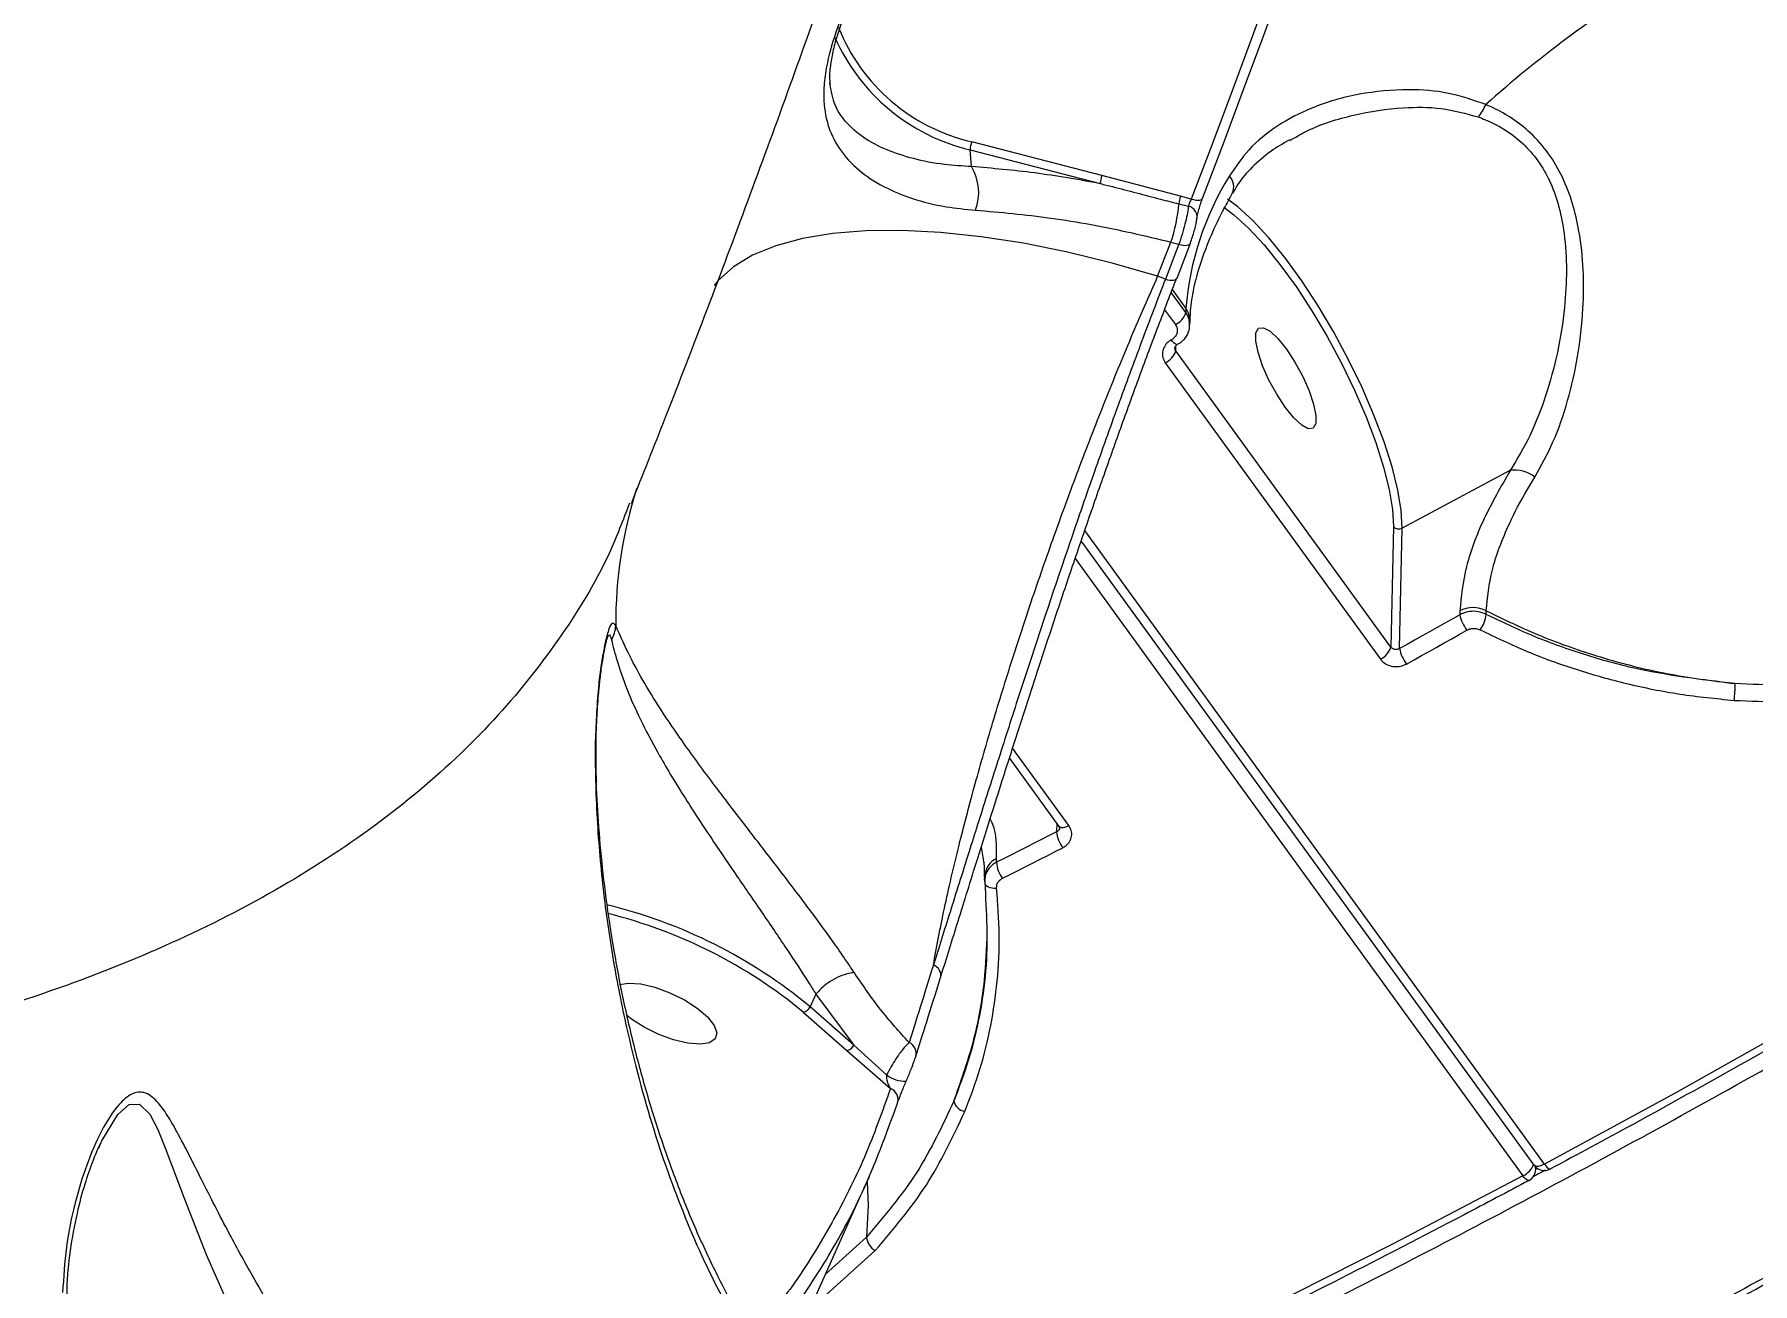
# Model space of a CAD drawing. Header units: millimetres. Extents: x -6028 to 5958, y -6064 to 4137.
# Drawn here: x 1724.9 to 1860.7, y -1116.4 to -1017.7 of the extents above; entities that cross this region are included whole.
import ezdxf

# ---------------------------------------------------------------- set-up
doc = ezdxf.new("R2010")
doc.units = ezdxf.units.MM
for name, color, linetype in [('DIKOM_ОБЪЕКТ', 7, 'Continuous'), ('DIKOM_РАЗМЕР_ЗОНА', 7, 'Continuous'), ('DIKOM_РАЗМЕР_ОБЪЕКТА', 7, 'Continuous')]:
    doc.layers.add(name, color=color, linetype=linetype)
doc.styles.add('style1', font='arial.ttf', dxfattribs={"width": 0.8})
doc.dimstyles.new('1-50', dxfattribs={"dimtxt": 300, "dimasz": 200, "dimexe": 100, "dimexo": 0, "dimgap": 100, "dimtad": 1, "dimtxsty": 'style1', "dimcen": 200, "dimclrd": 7, "dimclre": 7, "dimclrt": 7, "dimadec": 1, "dimazin": 2, "dimtfac": 1, "dimtmove": 0, "dimatfit": 2, "dimfxl": 0, "dimlwd": 25, "dimlwe": 18, "dimarcsym": 0})

# ---------------------------------------------------------------- blocks, each defined once
blk = doc.blocks.new('*D9')
at = {"layer": 'Defpoints', "color": 0, "transparency": 16777216}
for p in [(-6027.56, 1459.58), (4556.58, 1382.7), (4556.58, -5964.37)]:
    blk.add_point(p, dxfattribs=at)
at = {"layer": 'DIKOM_РАЗМЕР_ЗОНА', "color": 7, "lineweight": 18, "transparency": 16777216}
for p, q in [((-6027.56, 1459.58), (-6027.56, -6064.37)), ((4556.58, 1382.7), (4556.58, -6064.37))]:
    blk.add_line(p, q, dxfattribs=at)
at = {"layer": 'DIKOM_РАЗМЕР_ЗОНА', "color": 7, "lineweight": 25, "transparency": 16777216}
blk.add_line((-5827.56, -5964.37), (4356.58, -5964.37), dxfattribs=at)
at = {"layer": 'DIKOM_РАЗМЕР_ЗОНА', "color": 7, "transparency": 16777216}
for points in [[(-5827.56, -5931.03), (-5827.56, -5997.7), (-6027.56, -5964.37)], [(4356.58, -5931.03), (4356.58, -5997.7), (4556.58, -5964.37)]]:
    blk.add_solid(points, dxfattribs=at)
at = {"layer": 'DIKOM_РАЗМЕР_ЗОНА', "color": 7, "transparency": 16777216, "insert": (157.08, -5711.2), "char_height": 300, "attachment_point": 5, "style": 'style1'}
blk.add_mtext('10600', dxfattribs=at)
blk = doc.blocks.new('*D10')
at = {"layer": 'Defpoints', "color": 0, "transparency": 16777216}
for p in [(1555.59, 4137.49), (5858.35, 4137.49), (1555.59, -4898.38)]:
    blk.add_point(p, dxfattribs=at)
at = {"layer": 'DIKOM_РАЗМЕР_ЗОНА', "color": 7, "lineweight": 18, "transparency": 16777216}
for p, q in [((1555.59, 4137.49), (5958.35, 4137.49)), ((1555.59, -4898.38), (5958.35, -4898.38))]:
    blk.add_line(p, q, dxfattribs=at)
at = {"layer": 'DIKOM_РАЗМЕР_ЗОНА', "color": 7, "lineweight": 25, "transparency": 16777216}
blk.add_line((5858.35, -4698.38), (5858.35, 3937.49), dxfattribs=at)
at = {"layer": 'DIKOM_РАЗМЕР_ЗОНА', "color": 7, "transparency": 16777216}
for points in [[(5825.01, 3937.49), (5891.68, 3937.49), (5858.35, 4137.49)], [(5825.01, -4698.38), (5891.68, -4698.38), (5858.35, -4898.38)]]:
    blk.add_solid(points, dxfattribs=at)
at = {"layer": 'DIKOM_РАЗМЕР_ЗОНА', "color": 7, "transparency": 16777216, "insert": (5605.17, 52.12), "char_height": 300, "attachment_point": 5, "rotation": 90, "style": 'style1'}
blk.add_mtext('9050', dxfattribs=at)
blk = doc.blocks.new('*D11')
at = {"layer": 'Defpoints', "color": 0, "transparency": 16777216}
for p in [(259.43, 2965.58), (1920.55, -3002.33), (4022.59, -3002.33)]:
    blk.add_point(p, dxfattribs=at)
at = {"layer": 'DIKOM_РАЗМЕР_ОБЪЕКТА', "color": 7, "lineweight": 18, "transparency": 16777216}
for p, q in [((259.43, 2965.58), (4122.59, 2965.58)), ((1920.55, -3002.33), (4122.59, -3002.33))]:
    blk.add_line(p, q, dxfattribs=at)
at = {"layer": 'DIKOM_РАЗМЕР_ОБЪЕКТА', "color": 7, "lineweight": 25, "transparency": 16777216}
blk.add_line((4022.59, 2765.58), (4022.59, -2802.33), dxfattribs=at)
at = {"layer": 'DIKOM_РАЗМЕР_ОБЪЕКТА', "color": 7, "transparency": 16777216}
for points in [[(3989.25, 2765.58), (4055.92, 2765.58), (4022.59, 2965.58)], [(3989.25, -2802.33), (4055.92, -2802.33), (4022.59, -3002.33)]]:
    blk.add_solid(points, dxfattribs=at)
at = {"layer": 'DIKOM_РАЗМЕР_ОБЪЕКТА', "color": 7, "transparency": 16777216, "insert": (3769.41, -24.42), "char_height": 300, "attachment_point": 5, "rotation": 90, "style": 'style1'}
blk.add_mtext('6000', dxfattribs=at)
blk = doc.blocks.new('*D12')
at = {"layer": 'Defpoints', "color": 0, "transparency": 16777216}
for p in [(3056.58, 1987.9), (-4027.97, 676.5), (3056.58, -3714.77)]:
    blk.add_point(p, dxfattribs=at)
at = {"layer": 'DIKOM_РАЗМЕР_ОБЪЕКТА', "color": 7, "lineweight": 18, "transparency": 16777216}
for p, q in [((3056.58, 1987.9), (3056.58, -3814.77)), ((-4027.97, 676.5), (-4027.97, -3814.77))]:
    blk.add_line(p, q, dxfattribs=at)
at = {"layer": 'DIKOM_РАЗМЕР_ОБЪЕКТА', "color": 7, "lineweight": 25, "transparency": 16777216}
blk.add_line((-3827.97, -3714.77), (2856.58, -3714.77), dxfattribs=at)
at = {"layer": 'DIKOM_РАЗМЕР_ОБЪЕКТА', "color": 7, "transparency": 16777216}
for points in [[(-3827.97, -3681.44), (-3827.97, -3748.11), (-4027.97, -3714.77)], [(2856.58, -3681.44), (2856.58, -3748.11), (3056.58, -3714.77)]]:
    blk.add_solid(points, dxfattribs=at)
at = {"layer": 'DIKOM_РАЗМЕР_ОБЪЕКТА', "color": 7, "transparency": 16777216, "insert": (20, -3461.6), "char_height": 300, "attachment_point": 5, "style": 'style1'}
blk.add_mtext('7100', dxfattribs=at)

msp = doc.modelspace()

# ---------------------------------------------------------------- linework, layer by layer
at = {"layer": 'DIKOM_ОБЪЕКТ', "color": 7, "linetype": 'Continuous', "lineweight": 15}
for p, q in [((1798.944, -1028.15), (1798.838, -1026.83)), ((1798.838, -1026.83), (1809.129, -1029.489)), ((1809.256, -1028.842), (1798.965, -1026.184)), ((1824.109, -1026.075), (1824.279, -1025.982)), ((1815.474, -1030.489), (1809.256, -1028.842)), ((1816.326, -1030.709), (1815.474, -1030.489)), ((1815.346, -1031.094), (1816.091, -1031.286)), ((1814.708, -1034.12), (1815.341, -1034.283)), ((1816.24, -1034.224), (1815.174, -1036.98)), ((1816.24, -1034.224), (1816.25, -1034.17)), ((1814.275, -1037.037), (1813.666, -1036.813)), ((1815.891, -1039.69), (1814.735, -1038.097)), ((1814.822, -1037.871), (1815.898, -1039.354)), ((1814.214, -1039.457), (1815.067, -1040.633)), ((1815.898, -1039.354), (1815.891, -1039.69)), ((1816.203, -1040.301), (1816.196, -1040.641)), ((1815.1, -1042.7), (1815.108, -1042.304)), ((1832.098, -1066.129), (1815.1, -1042.7)), ((1814.271, -1043.645), (1831.27, -1067.074)), ((1841.546, -1052.153), (1832.988, -1056.726)), ((1832.298, -1056.586), (1832.098, -1066.129)), ((1832.788, -1066.241), (1832.988, -1056.726)), ((1843.438, -1107.086), (1807.623, -1057.723)), ((1844.239, -1107.007), (1807.898, -1056.918)), ((1807.144, -1059.128), (1842.54, -1107.914)), ((1837.553, -1063.267), (1837.546, -1063.571)), ((1839.64, -1063.542), (1839.646, -1063.262)), ((1806.643, -1080.233), (1802.202, -1074.111)), ((1805.874, -1080.296), (1801.952, -1074.891)), ((1805.693, -1080.047), (1805.679, -1080.726)), ((1799.721, -1081.934), (1799.915, -1083.205)), ((1800.926, -1083.139), (1800.933, -1082.834)), ((1799.99, -1084.539), (1799.995, -1084.257)), ((1800.014, -1084.541), (1799.998, -1084.725)), ((1800.023, -1084.756), (1800.002, -1084.564)), ((1786.644, -1093.57), (1786.192, -1094.553)), ((1789.641, -1097.592), (1786.192, -1094.553)), ((1786.646, -1093.567), (1786.644, -1093.57)), ((1786.644, -1093.57), (1789.641, -1097.592)), ((1785.654, -1094.977), (1789.103, -1098.016)), ((1789.103, -1098.016), (1792.54, -1101.022)), ((1792.239, -1099.947), (1789.641, -1097.592)), ((1729.954, -1105.731), (1730.127, -1105.318)), ((1790.848, -1107.995), (1790.417, -1108.957)), ((1843.557, -1107.222), (1843.553, -1107.425)), ((1790.186, -1109.472), (1785.439, -1120.06)), ((1786.124, -1118.531), (1791.347, -1113.825)), ((1790.648, -1112.768), (1787.381, -1115.728))]:
    msp.add_line(p, q, dxfattribs=at)
at = {"layer": 'DIKOM_ОБЪЕКТ', "color": 7, "linetype": 'Continuous', "lineweight": 15, "flags": 128}
for points in [[(1828.757, -996.412), (1827.27, -1000.718), (1825.765, -1005.019), (1824.24, -1009.315), (1822.695, -1013.605), (1821.132, -1017.889), (1819.549, -1022.168), (1817.947, -1026.441), (1816.326, -1030.709)], [(1817.237, -1030.591), (1818.859, -1026.32), (1820.462, -1022.043), (1822.047, -1017.76), (1823.611, -1013.472), (1825.157, -1009.179), (1826.683, -1004.88), (1828.19, -1000.575), (1829.678, -996.266)], [(1975.581, -1021.773), (1965.889, -1029.142), (1956.098, -1036.397), (1946.216, -1043.532), (1936.251, -1050.541), (1926.211, -1057.418), (1916.105, -1064.157), (1905.942, -1070.752), (1895.73, -1077.198), (1885.478, -1083.49), (1875.194, -1089.621), (1864.887, -1095.588), (1854.566, -1101.385), (1844.239, -1107.007)], [(1816.326, -1030.709), (1816.506, -1030.756), (1816.677, -1030.786), (1816.835, -1030.797), (1816.972, -1030.79), (1817.085, -1030.765), (1817.168, -1030.722), (1817.22, -1030.663), (1817.237, -1030.591)], [(1832.988, -1056.726), (1832.916, -1055.339), (1832.65, -1053.714), (1832.196, -1051.886), (1831.564, -1049.896), (1830.768, -1047.789), (1829.825, -1045.612), (1828.758, -1043.413), (1827.589, -1041.242), (1826.345, -1039.146), (1825.053, -1037.174), (1823.743, -1035.368), (1822.444, -1033.77), (1821.184, -1032.415), (1819.993, -1031.333), (1819.177, -1030.726)], [(1818.891, -1031.365), (1819.697, -1031.962), (1820.853, -1033.012), (1822.074, -1034.326), (1823.334, -1035.876), (1824.605, -1037.627), (1825.857, -1039.539), (1827.063, -1041.571), (1828.197, -1043.677), (1829.232, -1045.809), (1830.146, -1047.92), (1830.918, -1049.963), (1831.531, -1051.893), (1831.971, -1053.665), (1832.229, -1055.242), (1832.298, -1056.586)], [(1813.666, -1036.813), (1810.079, -1035.781), (1806.536, -1034.911), (1803.071, -1034.211), (1799.715, -1033.688), (1796.498, -1033.346), (1793.449, -1033.188), (1790.598, -1033.216), (1787.969, -1033.429), (1785.586, -1033.826), (1783.472, -1034.403), (1781.645, -1035.155), (1780.123, -1036.074), (1778.918, -1037.153), (1778.597, -1037.537)], [(1813.666, -1036.813), (1813.797, -1036.477), (1813.927, -1036.14), (1814.058, -1035.804), (1814.188, -1035.467), (1814.318, -1035.13), (1814.448, -1034.794), (1814.578, -1034.457), (1814.708, -1034.12)], [(1815.341, -1034.283), (1815.208, -1034.628), (1815.075, -1034.972), (1814.942, -1035.316), (1814.809, -1035.66), (1814.676, -1036.004), (1814.542, -1036.349), (1814.409, -1036.693), (1814.275, -1037.037)], [(1815.341, -1034.283), (1815.519, -1034.331), (1815.69, -1034.361), (1815.847, -1034.373), (1815.984, -1034.366), (1816.097, -1034.342), (1816.18, -1034.299), (1816.232, -1034.241), (1816.24, -1034.224)], [(1814.275, -1037.037), (1814.454, -1037.084), (1814.624, -1037.115), (1814.781, -1037.127), (1814.918, -1037.121), (1815.03, -1037.097), (1815.114, -1037.055), (1815.166, -1036.997), (1815.174, -1036.98)], [(1815.212, -1042.222), (1815.181, -1042.229), (1815.118, -1042.212), (1815.04, -1042.163), (1814.95, -1042.081), (1814.852, -1041.972), (1814.749, -1041.839)], [(1823.751, -1047.162), (1823.08, -1046.141), (1822.466, -1045.017), (1821.961, -1043.882), (1821.605, -1042.826), (1821.426, -1041.937), (1821.44, -1041.285), (1821.645, -1040.923), (1822.024, -1040.882), (1822.547, -1041.164), (1823.172, -1041.746), (1823.847, -1042.582), (1824.519, -1043.602), (1825.132, -1044.726), (1825.637, -1045.862), (1825.994, -1046.917), (1826.172, -1047.807), (1826.159, -1048.459), (1825.954, -1048.82), (1825.574, -1048.862), (1825.051, -1048.58), (1824.427, -1047.998), (1823.751, -1047.162)], [(1837.546, -1063.571), (1836.952, -1063.907), (1836.357, -1064.242), (1835.762, -1064.577), (1835.167, -1064.91), (1834.573, -1065.244), (1833.978, -1065.577), (1833.383, -1065.909), (1832.788, -1066.241)], [(1833.341, -1067.464), (1833.938, -1067.132), (1834.534, -1066.799), (1835.13, -1066.465), (1835.726, -1066.131), (1836.322, -1065.796), (1836.918, -1065.461), (1837.514, -1065.125), (1838.11, -1064.788)], [(1805.679, -1080.726), (1805.084, -1081.03), (1804.49, -1081.333), (1803.896, -1081.636), (1803.302, -1081.937), (1802.708, -1082.239), (1802.114, -1082.539), (1801.52, -1082.839), (1800.926, -1083.139)], [(1805.874, -1080.296), (1805.894, -1080.319), (1805.967, -1080.366), (1806.067, -1080.388), (1806.189, -1080.386), (1806.329, -1080.358), (1806.483, -1080.307), (1806.643, -1080.233)], [(1801.403, -1084.403), (1801.998, -1084.103), (1802.594, -1083.802), (1803.189, -1083.5), (1803.785, -1083.198), (1804.38, -1082.896), (1804.976, -1082.593), (1805.571, -1082.289), (1806.167, -1081.984)], [(1799.998, -1084.725), (1800.014, -1084.824), (1800.066, -1084.917), (1800.151, -1085), (1800.267, -1085.07), (1800.409, -1085.126), (1800.572, -1085.164), (1800.75, -1085.184), (1800.937, -1085.185)], [(1771.123, -1092.79), (1771.834, -1092.679), (1772.804, -1092.754), (1773.925, -1093.018), (1775.105, -1093.452), (1776.25, -1094.019), (1777.266, -1094.674), (1778.071, -1095.363), (1778.6, -1096.031), (1778.811, -1096.623), (1778.685, -1097.092), (1778.234, -1097.4), (1777.493, -1097.521), (1776.524, -1097.447), (1775.403, -1097.182), (1774.223, -1096.748), (1773.078, -1096.181), (1772.062, -1095.527), (1771.673, -1095.221)], [(1730.127, -1105.318), (1730.201, -1105.142), (1731.477, -1103.066), (1732.369, -1102.29), (1733.171, -1102.245), (1733.995, -1103.05), (1734.629, -1104.253), (1735.219, -1105.701), (1736.704, -1109.676), (1738.452, -1114.136), (1740.087, -1117.836), (1741.962, -1121.674), (1743.318, -1124.246), (1744.733, -1126.81), (1746.132, -1129.269), (1747.47, -1131.621), (1747.47, -1131.621), (1747.47, -1131.621)], [(1844.239, -1107.007), (1844.073, -1107.085), (1843.915, -1107.142), (1843.769, -1107.173), (1843.642, -1107.179), (1843.538, -1107.158), (1843.461, -1107.112), (1843.438, -1107.086)], [(1844.239, -1107.007), (1844.343, -1107.14), (1844.443, -1107.248), (1844.535, -1107.328), (1844.617, -1107.375), (1844.684, -1107.39), (1844.72, -1107.38)], [(1842.54, -1107.914), (1832.218, -1113.326), (1821.908, -1118.553), (1811.621, -1123.591), (1801.364, -1128.435), (1791.146, -1133.081), (1780.976, -1137.526), (1776.057, -1139.611)], [(1843.023, -1108.286), (1842.988, -1108.296), (1842.92, -1108.282), (1842.838, -1108.235), (1842.745, -1108.155), (1842.644, -1108.047), (1842.54, -1107.914)], [(1843.553, -1107.425), (1843.539, -1107.266), (1843.518, -1107.182)], [(1790.701, -1108.434), (1790.787, -1110.233), (1790.648, -1112.768)]]:
    msp.add_lwpolyline(points, dxfattribs=at)
at = {"layer": 'DIKOM_ОБЪЕКТ', "color": 7, "linetype": 'Continuous', "lineweight": 15}
for centre, radius, start, end in [((1901.434, -1092.421), 92.782, 121.66966, 131.78598), ((1802.347, -1011.594), 14.977, 201.81144, 256.94723), ((1802.487, -1011.581), 15.679, 203.89069, 256.54475), ((1836.233, -1021.847), 3.651, 319.46317, 337.59641), ((1801.04, -1026.926), 2.204, 160.31271, 177.50175), ((1795.622, -1030.186), 3.896, 338.96253, 31.50469), ((1811.331, -1029.585), 2.204, 160.31485, 177.49961), ((1838.875, -1041.125), 23.045, 147.91929, 175.59295), ((1818.403, -1029.737), 1.273, 336.02105, 42.03251), ((1817.87, -1031.31), 2.533, 161.07442, 175.09578), ((1802.793, -1030.029), 12.598, 341.04953, 355.15087), ((1815.941, -1032.12), 0.847, 342.04311, 79.75973), ((1814.455, -1039.267), 1.496, 294.14024, 343.59153), ((1814.649, -1040.279), 1.554, 359.17628, 36.53328), ((1813.661, -1042.275), 1.5, 293.99269, 343.55307), ((1841.881, -1054.691), 2.56, 51.40998, 97.5311), ((1805.362, -1064.149), 34.533, 162.15493, 180.48502), ((1832.727, -1056.244), 0.549, 218.65704, 298.40931), ((1840.508, -1062.937), 3.029, 192.08138, 217.66466), ((1838.604, -1065.28), 2.272, 62.69647, 117.57802), ((1837.041, -1063.221), 2.619, 323.99234, 352.95968), ((1768.387, -1064.292), 2.448, 328.97344, 356.50377), ((1830.659, -1065.704), 1.5, 294.01347, 343.55415), ((1835.63, -1065.693), 2.894, 190.90634, 217.7291), ((1852.589, -1069.369), 6.721, 351.71165, 3.01106), ((1808.016, -1080.543), 2.344, 184.48244, 217.93768), ((1801.662, -1084.335), 1.669, 115.93039, 177.30915), ((1803.196, -1083.004), 2.274, 183.39316, 217.9466), ((1760.671, -1125.399), 40.035, 50.39608, 76.32956), ((1760.884, -1124.934), 38.871, 50.4151, 76.15053), ((1795.687, -1092.063), 0.833, 342.31843, 72.7061), ((1785.547, -1094.287), 0.698, 278.81248, 337.55938), ((1793.66, -1098.231), 0.921, 338.86355, 67.39554), ((1788.995, -1097.325), 0.699, 278.81993, 337.51352), ((1793.683, -1098.106), 2.34, 231.89207, 272.5314), ((1792.193, -1101.904), 0.948, 338.16377, 68.50508), ((1798.625, -1101.757), 1.1, 193.27035, 259.14992), ((1841.87, -1106.422), 1.635, 294.20301, 338.50033), ((1842.553, -1107.404), 1, 298.05412, 358.79908), ((1844.247, -1106.499), 1, 215.96254, 298.1805), ((1792.034, -1112.611), 1.395, 186.47322, 240.49677)]:
    msp.add_arc(centre, radius, start, end, dxfattribs=at)
for points, knots in [([(2200.983, -676.146), (2201.204, -677.035), (2201.848, -679.623), (2202.624, -684.084), (2203.328, -689.514), (2203.751, -695.106), (2203.908, -700.846), (2203.796, -706.732), (2203.416, -712.759), (2202.767, -718.921), (2201.849, -725.216), (2200.665, -731.636), (2199.214, -738.178), (2197.498, -744.837), (2195.518, -751.607), (2193.276, -758.483), (2190.774, -765.46), (2188.013, -772.532), (2184.997, -779.695), (2181.727, -786.943), (2178.205, -794.271), (2174.435, -801.672), (2170.419, -809.143), (2166.161, -816.676), (2161.663, -824.266), (2156.929, -831.909), (2151.964, -839.597), (2146.769, -847.326), (2141.35, -855.089), (2135.711, -862.881), (2129.855, -870.696), (2123.788, -878.528), (2117.513, -886.371), (2111.036, -894.22), (2104.361, -902.068), (2097.493, -909.91), (2090.438, -917.739), (2083.201, -925.55), (2075.787, -933.338), (2068.202, -941.096), (2060.452, -948.818), (2052.541, -956.499), (2044.478, -964.133), (2036.266, -971.713), (2027.914, -979.236), (2019.425, -986.694), (2010.809, -994.083), (2002.07, -1001.396), (1993.215, -1008.628), (1984.251, -1015.774), (1975.185, -1022.829), (1966.023, -1029.787), (1956.773, -1036.642), (1947.441, -1043.391), (1938.034, -1050.027), (1928.56, -1056.545), (1919.025, -1062.942), (1909.436, -1069.211), (1899.802, -1075.349), (1890.128, -1081.351), (1880.423, -1087.211), (1870.694, -1092.927), (1860.947, -1098.491), (1852.286, -1103.302), (1846.877, -1106.218), (1844.72, -1107.38)], [0, 0, 0, 0, 0.00839896, 0.02443514, 0.04048083, 0.05653584, 0.07259892, 0.08866931, 0.10474587, 0.12082763, 0.13691332, 0.15300217, 0.16909336, 0.18518614, 0.20127992, 0.2173743, 0.23346869, 0.2495628, 0.26565656, 0.28174987, 0.29784232, 0.31393406, 0.33002488, 0.34611489, 0.36220417, 0.37829258, 0.39438019, 0.4104669, 0.42655296, 0.44263826, 0.45872282, 0.47480685, 0.49089013, 0.50697294, 0.52305513, 0.53913687, 0.55521809, 0.57129891, 0.5873793, 0.6034594, 0.61953905, 0.63561844, 0.65169754, 0.66777642, 0.683855, 0.69993346, 0.71601166, 0.73208973, 0.74816768, 0.76424559, 0.78032331, 0.79640105, 0.81247873, 0.82855638, 0.84463398, 0.86071166, 0.87678937, 0.89286719, 0.90894505, 0.92502303, 0.94110115, 0.95717941, 0.97325793, 0.98933653, 1, 1, 1, 1]), ([(1774.639, -1142.005), (1778.016, -1140.618), (1787.919, -1136.551), (1804.571, -1128.975), (1824.481, -1119.374), (1844.45, -1109.039), (1864.431, -1098.022), (1884.393, -1086.343), (1904.275, -1074.048), (1923.984, -1061.192), (1943.427, -1047.836), (1962.542, -1034.018), (1981.29, -1019.75), (1999.646, -1005.066), (2017.558, -990.014), (2034.942, -974.667), (2051.718, -959.093), (2067.074, -944.075), (2081.096, -929.654), (2093.882, -915.865), (2106.119, -901.997), (2117.755, -888.113), (2128.686, -874.339), (2138.887, -860.708), (2147.417, -848.637), (2152.379, -841.123), (2154.401, -838.062)], [0, 0, 0, 0, 0.0234617, 0.0688049, 0.1140755, 0.159204, 0.2043325, 0.2496031, 0.2949463, 0.3402894, 0.38556, 0.4306885, 0.4758169, 0.5210875, 0.5664306, 0.6117737, 0.6570443, 0.7021727, 0.7409818, 0.7799972, 0.8190585, 0.8581197, 0.8971351, 0.9354075, 0.9736799, 1, 1, 1, 1]), ([(1712.111, -1192.011), (1715.663, -1191.302), (1724.371, -1189.564), (1738.781, -1185.941), (1755.228, -1181.231), (1772.239, -1175.693), (1789.755, -1169.343), (1807.733, -1162.174), (1825.752, -1154.354), (1843.748, -1145.928), (1861.659, -1136.952), (1879.797, -1127.269), (1898.108, -1116.883), (1916.53, -1105.812), (1934.641, -1094.308), (1952.386, -1082.426), (1969.719, -1070.22), (1986.937, -1057.484), (2003.974, -1044.237), (2020.763, -1030.515), (2035.872, -1017.533), (2049.364, -1005.405), (2061.369, -994.176), (2073.041, -982.803), (2084.337, -971.326), (2095.208, -959.797), (2105.651, -948.209), (2115.702, -936.566), (2122.013, -928.787), (2125.168, -924.898)], [0, 0, 0, 0, 0.0272514, 0.0667898, 0.1063585, 0.145897, 0.1865901, 0.2273169, 0.26801, 0.3074177, 0.3468555, 0.3862631, 0.4268206, 0.4674112, 0.5079685, 0.5472827, 0.586627, 0.6259411, 0.6664009, 0.7068937, 0.7473534, 0.7787567, 0.81016, 0.841814, 0.8734679, 0.9049743, 0.9364807, 0.9682404, 1, 1, 1, 1]), ([(1813.442, -928.407), (1812.059, -933.67), (1809.133, -944.799), (1804.291, -961.701), (1799, -979.132), (1793.397, -996.481), (1787.495, -1013.747), (1781.284, -1030.921), (1776.097, -1044.598), (1772.938, -1052.533), (1772.034, -1054.805)], [0, 0, 0, 0, 0.1228342, 0.2597133, 0.3966457, 0.5336364, 0.670685, 0.8077949, 0.9449675, 1, 1, 1, 1]), ([(1771.908, -1054.755), (1771.399, -1056.092), (1769.951, -1059.901), (1766.397, -1065.639), (1761.301, -1072.046), (1755.026, -1077.93), (1747.634, -1083.289), (1739.27, -1087.998), (1729.992, -1092.057), (1719.867, -1095.478), (1708.732, -1098.318), (1696.583, -1100.541), (1683.438, -1102.124), (1669.583, -1103.032), (1655.083, -1103.277), (1640.013, -1102.886), (1624.133, -1101.851), (1607.465, -1100.149), (1590.047, -1097.769), (1572.255, -1094.76), (1554.156, -1091.148), (1535.824, -1086.967), (1516.974, -1082.152), (1497.648, -1076.692), (1477.906, -1070.59), (1458.162, -1063.974), (1438.485, -1056.877), (1418.938, -1049.341), (1399.222, -1041.249), (1379.399, -1032.605), (1359.536, -1023.428), (1341.436, -1014.576), (1325.068, -1006.2), (1315.335, -1000.956), (1310.465, -998.331)], [0, 0, 0, 0, 0.0171321, 0.0487869, 0.0804173, 0.1129673, 0.145544, 0.1780938, 0.2097262, 0.2413829, 0.2730151, 0.3055656, 0.3381421, 0.3706925, 0.4023477, 0.4340274, 0.4656826, 0.4982549, 0.5308538, 0.5634262, 0.5951335, 0.6268652, 0.6585727, 0.6911969, 0.7238475, 0.7564717, 0.7882581, 0.8200691, 0.8518557, 0.8845592, 0.9172892, 0.9499927, 0.9749728, 1, 1, 1, 1]), ([(1804.551, -999.48), (1803.323, -1000.005), (1800.866, -1001.055), (1797.534, -1003.574), (1794.51, -1006.62), (1791.958, -1010.02), (1790.175, -1013.061), (1789.052, -1015.411), (1788.163, -1017.602), (1787.55, -1019.715), (1787.275, -1021.577), (1787.246, -1023.322), (1787.594, -1025.103), (1788.506, -1026.876), (1789.943, -1028.442), (1791.869, -1029.727), (1794.215, -1030.706), (1796.663, -1031.339), (1798.475, -1031.51), (1799.258, -1031.584)], [0, 0, 0, 0, 0.07591029, 0.15190712, 0.22863499, 0.30518863, 0.36886114, 0.40161928, 0.43433196, 0.49045739, 0.52823549, 0.56608535, 0.63087739, 0.69577264, 0.76452095, 0.8332302, 0.89368041, 0.9540636, 1, 1, 1, 1]), ([(1803.917, -1000.607), (1803.872, -1000.619), (1803.127, -1000.816), (1801.704, -1001.486), (1799.655, -1002.631), (1797.646, -1004.112), (1795.697, -1005.872), (1793.993, -1007.739), (1792.562, -1009.581), (1791.418, -1011.271), (1790.483, -1012.847), (1789.717, -1014.305), (1789.09, -1015.675), (1788.568, -1017.017), (1788.156, -1018.325), (1787.87, -1019.542), (1787.733, -1020.582), (1787.717, -1021.236), (1787.758, -1021.565), (1787.769, -1021.653)], [0, 0, 0, 0, 0.00521727, 0.08751521, 0.17262384, 0.26042529, 0.35045882, 0.44255724, 0.51366216, 0.57701705, 0.6348119, 0.68263722, 0.72803966, 0.77564616, 0.82525408, 0.87680157, 0.92929889, 0.98096134, 1, 1, 1, 1]), ([(1787.771, -1021.648), (1787.764, -1021.629), (1787.753, -1021.596), (1787.755, -1021.55), (1787.756, -1021.53)], [0, 0, 0, 0, 0.5555021, 1, 1, 1, 1]), ([(1798.944, -1028.15), (1798.222, -1028.104), (1796.555, -1027.999), (1794.294, -1027.545), (1792.132, -1026.828), (1790.326, -1025.865), (1788.988, -1024.681), (1788.084, -1023.35), (1787.875, -1022.212), (1787.771, -1021.648)], [0, 0, 0, 0, 0.1059599, 0.24491, 0.3875126, 0.546332, 0.7084044, 0.8553831, 1, 1, 1, 1]), ([(1839.608, -1023.239), (1838.634, -1022.9), (1836.651, -1022.21), (1833.217, -1021.981), (1829.521, -1022.319), (1826.017, -1023.336), (1823.09, -1024.857), (1820.852, -1026.642), (1819.824, -1028.176), (1819.349, -1028.885)], [0, 0, 0, 0, 0.1260954, 0.2567247, 0.4243368, 0.5968655, 0.7352999, 0.8775703, 1, 1, 1, 1]), ([(1824.279, -1025.982), (1824.675, -1025.755), (1826.148, -1024.909), (1829.125, -1023.991), (1832.72, -1023.438), (1836.105, -1023.423), (1838.041, -1023.955), (1839.008, -1024.22)], [0, 0, 0, 0, 0.0957146, 0.3562301, 0.6167238, 0.8087748, 1, 1, 1, 1]), ([(1843.478, -1052.69), (1843.979, -1051.794), (1844.995, -1049.975), (1846.116, -1046.718), (1846.929, -1043.156), (1847.328, -1039.661), (1847.358, -1036.31), (1847.073, -1033.516), (1846.503, -1031.045), (1845.718, -1028.966), (1844.602, -1027.056), (1842.838, -1025.057), (1841.051, -1023.876), (1839.802, -1023.324), (1839.608, -1023.239)], [0, 0, 0, 0, 0.1084787, 0.2202178, 0.3276457, 0.4383086, 0.5237987, 0.6115044, 0.6745127, 0.7390855, 0.8027714, 0.8688931, 0.9797295, 1, 1, 1, 1]), ([(1839.008, -1024.22), (1839.196, -1024.292), (1840.398, -1024.755), (1842.048, -1025.753), (1843.645, -1027.48), (1844.349, -1028.641), (1844.953, -1029.931), (1845.443, -1031.355), (1845.882, -1033.676), (1846.034, -1036.352), (1845.857, -1039.523), (1845.315, -1042.899), (1844.384, -1046.299), (1843.15, -1049.479), (1842.085, -1051.254), (1841.546, -1052.153)], [0, 0, 0, 0, 0.0200985, 0.1287233, 0.1852698, 0.2440056, 0.2548656, 0.3167933, 0.3805891, 0.4664204, 0.5546305, 0.6638238, 0.7761663, 0.8865575, 1, 1, 1, 1]), ([(1771.215, -1139.428), (1770.602, -1140.061), (1767.861, -1142.886), (1761.829, -1147.288), (1753.157, -1152.612), (1743.231, -1157.298), (1732.15, -1161.364), (1719.891, -1164.763), (1706.734, -1167.425), (1692.743, -1169.357), (1678.002, -1170.583), (1662.27, -1171.124), (1645.56, -1170.947), (1627.908, -1170.035), (1609.915, -1168.429), (1591.686, -1166.178), (1573.324, -1163.348), (1554.31, -1159.865), (1534.68, -1155.714), (1514.484, -1150.895), (1493.887, -1145.438), (1472.943, -1139.349), (1451.716, -1132.645), (1430.136, -1125.295), (1408.262, -1117.297), (1386.167, -1108.665), (1364.335, -1099.588), (1342.837, -1090.108), (1321.731, -1080.274), (1300.675, -1069.927), (1279.742, -1059.081), (1259.023, -1047.758), (1240.135, -1036.922), (1228.378, -1029.774), (1223.179, -1026.613)], [0, 0, 0, 0, 0.0092136, 0.0411393, 0.0730897, 0.1050152, 0.1378685, 0.1707481, 0.2036014, 0.2355271, 0.2674773, 0.2994032, 0.3322561, 0.3651361, 0.397989, 0.4287653, 0.4595636, 0.4903398, 0.5219437, 0.5535714, 0.5851754, 0.6171013, 0.6490514, 0.6809774, 0.7138307, 0.7467105, 0.7795635, 0.8114894, 0.8434398, 0.8753656, 0.9082188, 0.9410986, 0.9739518, 1, 1, 1, 1]), ([(1824.094, -1026.031), (1823.584, -1026.324), (1822.487, -1026.953), (1821.12, -1028.163), (1820.121, -1029.282), (1819.72, -1030.049), (1819.599, -1030.279)], [0, 0, 0, 0, 0.2677381, 0.5753705, 0.8725008, 1, 1, 1, 1]), ([(1809.129, -1029.489), (1807.391, -1029.181), (1803.884, -1028.56), (1800.6, -1028.287), (1798.944, -1028.15)], [0, 0, 0, 0, 0.4956411, 1, 1, 1, 1]), ([(1809.129, -1029.489), (1809.448, -1029.568), (1811.04, -1029.967), (1813.108, -1030.514), (1814.865, -1030.969), (1815.346, -1031.094)], [0, 0, 0, 0, 0.1536525, 0.7682876, 1, 1, 1, 1]), ([(1816.326, -1030.709), (1816.302, -1030.758), (1816.255, -1030.858), (1816.186, -1031.017), (1816.13, -1031.162), (1816.102, -1031.247), (1816.092, -1031.282), (1816.091, -1031.286)], [0, 0, 0, 0, 0.2403293, 0.4811199, 0.7223134, 0.9629537, 1, 1, 1, 1]), ([(1819.564, -1030.257), (1819.345, -1030.653), (1818.711, -1031.792), (1817.847, -1033.611), (1817.058, -1035.66), (1816.523, -1037.569), (1816.259, -1039.111), (1816.218, -1039.971), (1816.203, -1040.301)], [0, 0, 0, 0, 0.1034895, 0.2984716, 0.4927817, 0.6864367, 0.8798268, 1, 1, 1, 1]), ([(1816.746, -1032.381), (1816.748, -1032.366), (1816.76, -1032.257), (1816.808, -1031.994), (1816.921, -1031.543), (1817.069, -1031.049), (1817.181, -1030.743), (1817.237, -1030.591)], [0, 0, 0, 0, 0.0372834, 0.2782343, 0.5190507, 0.759554, 1, 1, 1, 1]), ([(1799.258, -1031.584), (1801.219, -1031.757), (1805.198, -1032.107), (1810.482, -1033.086), (1813.688, -1033.87), (1814.708, -1034.12)], [0, 0, 0, 0, 0.3984814, 0.8085133, 1, 1, 1, 1]), ([(1816.091, -1031.286), (1816.089, -1031.311), (1816.074, -1031.493), (1816.007, -1031.935), (1815.836, -1032.689), (1815.605, -1033.517), (1815.429, -1034.028), (1815.341, -1034.283)], [0, 0, 0, 0, 0.0371366, 0.2779491, 0.5187801, 0.7593299, 1, 1, 1, 1]), ([(1816.25, -1034.17), (1816.307, -1034.017), (1816.419, -1033.712), (1816.57, -1033.218), (1816.684, -1032.768), (1816.732, -1032.504), (1816.745, -1032.395), (1816.746, -1032.381)], [0, 0, 0, 0, 0.2404774, 0.4810299, 0.7218973, 0.9628544, 1, 1, 1, 1]), ([(1795.935, -1091.268), (1796.205, -1089.806), (1796.747, -1086.883), (1797.868, -1082.097), (1799.139, -1077.243), (1800.522, -1072.407), (1802.067, -1067.383), (1803.765, -1062.224), (1805.587, -1056.999), (1807.511, -1051.776), (1809.517, -1046.627), (1811.576, -1041.59), (1812.97, -1038.404), (1813.666, -1036.813)], [0, 0, 0, 0, 0.1033753, 0.2067514, 0.2946068, 0.3827348, 0.4705922, 0.5587475, 0.6471794, 0.7353359, 0.8234653, 0.9118695, 1, 1, 1, 1]), ([(1814.275, -1037.037), (1813.651, -1038.666), (1812.401, -1041.929), (1810.513, -1047.07), (1808.641, -1052.313), (1806.805, -1057.614), (1805.02, -1062.895), (1803.304, -1068.086), (1801.676, -1073.11), (1800.142, -1077.91), (1798.65, -1082.632), (1797.217, -1087.193), (1796.362, -1089.91), (1795.935, -1091.268)], [0, 0, 0, 0, 0.0886923, 0.1776673, 0.2663579, 0.3550655, 0.4440559, 0.5327628, 0.6211376, 0.709799, 0.7981761, 0.8990877, 1, 1, 1, 1]), ([(1796.481, -1092.316), (1796.909, -1090.94), (1797.773, -1088.164), (1799.112, -1083.867), (1800.367, -1079.872), (1801.5, -1076.294), (1802.704, -1072.535), (1803.963, -1068.651), (1805.26, -1064.711), (1806.601, -1060.708), (1807.99, -1056.634), (1809.408, -1052.561), (1810.833, -1048.557), (1812.27, -1044.613), (1813.725, -1040.709), (1814.698, -1038.187), (1815.184, -1036.925)], [0, 0, 0, 0, 0.1001215, 0.2018918, 0.2673124, 0.3327349, 0.4000642, 0.4673945, 0.5330246, 0.5986541, 0.6662101, 0.7337672, 0.7993716, 0.864976, 0.9324879, 1, 1, 1, 1]), ([(1816.172, -1040.63), (1816.174, -1040.494), (1816.179, -1040.16), (1815.998, -1039.864), (1815.891, -1039.69)], [0, 0, 0, 0, 0.4105333, 1, 1, 1, 1]), ([(1814.749, -1041.839), (1814.658, -1041.896), (1814.431, -1042.042), (1814.169, -1042.373), (1814.026, -1042.801), (1814.045, -1043.252), (1814.196, -1043.514), (1814.271, -1043.645)], [0, 0, 0, 0, 0.1418566, 0.3567377, 0.5713413, 0.7857861, 1, 1, 1, 1]), ([(1815.067, -1040.633), (1815.118, -1040.72), (1815.218, -1040.895), (1815.231, -1041.196), (1815.136, -1041.482), (1814.961, -1041.703), (1814.809, -1041.8), (1814.749, -1041.839)], [0, 0, 0, 0, 0.2142514, 0.4286238, 0.6431828, 0.8580665, 1, 1, 1, 1]), ([(1816.165, -1040.629), (1816.164, -1040.784), (1816.16, -1041.164), (1815.848, -1041.701), (1815.504, -1042.09), (1815.245, -1042.188), (1815.204, -1042.203)], [0, 0, 0, 0, 0.2364799, 0.5831301, 0.9333782, 1, 1, 1, 1]), ([(1815.217, -1042.224), (1815.191, -1042.238), (1815.12, -1042.277), (1815.056, -1042.357), (1815.025, -1042.42), (1815.028, -1042.447), (1815.029, -1042.457)], [0, 0, 0, 0, 0.1533067, 0.4223593, 0.7663224, 1, 1, 1, 1]), ([(1815.1, -1042.7), (1815.073, -1042.656), (1815.027, -1042.58), (1815.029, -1042.494), (1815.029, -1042.457)], [0, 0, 0, 0, 0.5808678, 1, 1, 1, 1]), ([(1841.546, -1052.153), (1840.81, -1053.44), (1839.295, -1056.09), (1837.897, -1059.878), (1837.668, -1062.127), (1837.553, -1063.267)], [0, 0, 0, 0, 0.31751679, 0.65391846, 1, 1, 1, 1]), ([(1839.646, -1063.262), (1839.75, -1062.209), (1839.959, -1060.073), (1841.212, -1056.789), (1842.51, -1054.278), (1843.262, -1053.044), (1843.478, -1052.69)], [0, 0, 0, 0, 0.3362305, 0.6822339, 0.9087898, 1, 1, 1, 1]), ([(1839.64, -1063.542), (1839.589, -1063.517), (1839.342, -1063.398), (1838.844, -1063.28), (1838.154, -1063.305), (1837.749, -1063.483), (1837.546, -1063.571)], [0, 0, 0, 0, 0.0805547, 0.3870631, 0.6935219, 1, 1, 1, 1]), ([(1859.301, -1069.016), (1856.577, -1068.69), (1852.449, -1068.195), (1847.156, -1066.684), (1843.278, -1065.29), (1840.841, -1064.119), (1839.64, -1063.542)], [0, 0, 0, 0, 0.3951679, 0.598671, 0.8021746, 1, 1, 1, 1]), ([(1839.646, -1063.262), (1841.091, -1063.959), (1843.994, -1065.361), (1848.771, -1067.009), (1853.877, -1068.321), (1857.486, -1068.783), (1859.301, -1069.016)], [0, 0, 0, 0, 0.2373805, 0.4771627, 0.7370053, 1, 1, 1, 1]), ([(1770.83, -1064.441), (1770.723, -1064.306), (1770.539, -1064.073), (1770.22, -1064.803), (1769.925, -1066.035), (1769.672, -1067.521), (1769.353, -1069.923), (1769.27, -1072.055), (1769.21, -1073.602)], [0, 0, 0, 0, 0.1914485, 0.3312463, 0.4704824, 0.5823717, 0.6969227, 1, 1, 1, 1]), ([(1789.689, -1091.874), (1789.492, -1091.578), (1788.692, -1090.375), (1787.116, -1088.161), (1784.943, -1085.258), (1782.721, -1082.372), (1780.295, -1079.24), (1777.793, -1075.949), (1775.527, -1072.808), (1773.765, -1070.117), (1772.401, -1067.807), (1771.395, -1065.702), (1771.018, -1064.861), (1770.83, -1064.441)], [0, 0, 0, 0, 0.0275956, 0.1121809, 0.1968251, 0.2807387, 0.364704, 0.4782438, 0.591903, 0.6886506, 0.7854196, 0.8928564, 1, 1, 1, 1]), ([(1838.11, -1064.788), (1838.212, -1064.742), (1838.415, -1064.65), (1838.761, -1064.633), (1839.01, -1064.69), (1839.134, -1064.749), (1839.16, -1064.761)], [0, 0, 0, 0, 0.3067094, 0.613215, 0.9193492, 1, 1, 1, 1]), ([(1839.16, -1064.761), (1840.386, -1065.349), (1842.839, -1066.524), (1846.721, -1067.93), (1850.758, -1069.064), (1854.937, -1069.908), (1857.806, -1070.195), (1859.24, -1070.338)], [0, 0, 0, 0, 0.19768292, 0.39538186, 0.59308618, 0.79654909, 1, 1, 1, 1]), ([(1770.142, -1065.423), (1770.141, -1065.426), (1770.138, -1065.433), (1770.055, -1065.705), (1769.932, -1066.255), (1769.777, -1067.088), (1769.62, -1068.127), (1769.533, -1068.979), (1769.494, -1069.366)], [0, 0, 0, 0, 0.07714357, 0.21112979, 0.37109502, 0.54874825, 0.79465459, 1, 1, 1, 1]), ([(1770.145, -1065.463), (1770.186, -1065.363), (1770.341, -1064.975), (1770.423, -1065.307), (1770.484, -1065.554)], [0, 0, 0, 0, 0.25862185, 1, 1, 1, 1]), ([(1770.484, -1065.554), (1770.611, -1066.056), (1770.865, -1067.064), (1771.632, -1069.36), (1772.732, -1071.812), (1774.202, -1074.619), (1776.137, -1077.839), (1778.308, -1081.162), (1780.443, -1084.291), (1782.402, -1087.134), (1784.34, -1089.973), (1785.739, -1092.121), (1786.476, -1093.284), (1786.646, -1093.567), (1786.646, -1093.567)], [0, 0, 0, 0, 0.1075132, 0.2153718, 0.3137317, 0.4120621, 0.526782, 0.6413647, 0.7248266, 0.8082206, 0.8908965, 0.9734909, 0.9999868, 1, 1, 1, 1]), ([(1832.788, -1066.241), (1832.738, -1066.265), (1832.636, -1066.314), (1832.464, -1066.328), (1832.3, -1066.292), (1832.175, -1066.219), (1832.12, -1066.154), (1832.098, -1066.129)], [0, 0, 0, 0, 0.2154734, 0.43056, 0.6454304, 0.8594527, 1, 1, 1, 1]), ([(1831.27, -1067.074), (1831.335, -1067.152), (1831.498, -1067.347), (1831.875, -1067.571), (1832.365, -1067.69), (1832.885, -1067.667), (1833.189, -1067.532), (1833.341, -1067.464)], [0, 0, 0, 0, 0.1406245, 0.35506576, 0.5698478, 0.78487314, 1, 1, 1, 1]), ([(1874.321, -1068.058), (1871.859, -1068.479), (1866.875, -1069.332), (1861.845, -1069.122), (1859.301, -1069.016)], [0, 0, 0, 0, 0.494152, 1, 1, 1, 1]), ([(1769.494, -1069.366), (1769.481, -1069.484), (1769.405, -1070.162), (1769.324, -1071.63), (1769.239, -1072.988), (1769.262, -1073.736), (1769.262, -1073.741)], [0, 0, 0, 0, 0.0882969, 0.509888, 0.9967119, 1, 1, 1, 1]), ([(1859.24, -1070.338), (1861.78, -1070.444), (1866.918, -1070.658), (1872.011, -1069.787), (1874.587, -1069.346)], [0, 0, 0, 0, 0.4941843, 1, 1, 1, 1]), ([(1769.21, -1073.602), (1769.209, -1073.831), (1769.193, -1076.157), (1769.34, -1080.483), (1769.903, -1086.348), (1770.767, -1091.917), (1772.103, -1098.32), (1774.052, -1105.354), (1776.797, -1112.658), (1779.201, -1117.573), (1780.667, -1120.048), (1780.967, -1120.555)], [0, 0, 0, 0, 0.0115188, 0.1169983, 0.2229819, 0.3292429, 0.4351038, 0.6083262, 0.7820047, 0.9552825, 1, 1, 1, 1]), ([(1769.21, -1073.602), (1769.218, -1073.616), (1769.25, -1073.669), (1769.235, -1073.723), (1769.224, -1073.763)], [0, 0, 0, 0, 0.2571855, 1, 1, 1, 1]), ([(1769.24, -1073.763), (1769.244, -1074.79), (1769.253, -1077.031), (1769.453, -1080.461), (1769.801, -1084.165), (1770.323, -1088.079), (1771.014, -1092.139), (1771.894, -1096.263), (1772.945, -1100.351), (1774.17, -1104.386), (1775.57, -1108.34), (1777.133, -1112.194), (1778.842, -1115.832), (1780.348, -1118.688), (1781.318, -1120.206), (1781.638, -1120.707)], [0, 0, 0, 0, 0.0519126, 0.113216, 0.1791418, 0.2507691, 0.3299573, 0.4115046, 0.4963479, 0.583976, 0.6740875, 0.767038, 0.8616882, 0.9544016, 1, 1, 1, 1]), ([(1800.933, -1082.834), (1800.937, -1081.869), (1800.943, -1080.717), (1800.493, -1079.85), (1800.42, -1079.71)], [0, 0, 0, 0, 0.8381287, 1, 1, 1, 1]), ([(1805.906, -1080.386), (1805.908, -1080.402), (1805.915, -1080.465), (1805.869, -1080.569), (1805.784, -1080.669), (1805.709, -1080.71), (1805.679, -1080.726)], [0, 0, 0, 0, 0.1127129, 0.4457665, 0.7795603, 1, 1, 1, 1]), ([(1805.906, -1080.386), (1805.913, -1080.376), (1805.922, -1080.363), (1805.877, -1080.308), (1805.866, -1080.294)], [0, 0, 0, 0, 0.7504463, 1, 1, 1, 1]), ([(1806.167, -1081.984), (1806.257, -1081.931), (1806.484, -1081.796), (1806.746, -1081.481), (1806.889, -1081.067), (1806.87, -1080.625), (1806.719, -1080.364), (1806.643, -1080.233)], [0, 0, 0, 0, 0.1418295, 0.3567057, 0.5712886, 0.7856487, 1, 1, 1, 1]), ([(1799.969, -1084.275), (1799.985, -1083.876), (1800.003, -1083.449), (1799.933, -1083.108), (1799.929, -1083.086)], [0, 0, 0, 0, 0.9366241, 1, 1, 1, 1]), ([(1800.926, -1083.139), (1800.876, -1083.166), (1800.64, -1083.297), (1800.294, -1083.617), (1800.025, -1084.088), (1800.017, -1084.41), (1800.014, -1084.541)], [0, 0, 0, 0, 0.0908985, 0.4306177, 0.7700939, 1, 1, 1, 1]), ([(1799.998, -1084.725), (1800.125, -1087.065), (1800.317, -1090.609), (1799.622, -1095.271), (1798.803, -1098.722), (1797.966, -1100.924), (1797.554, -1102.009)], [0, 0, 0, 0, 0.39517505, 0.59867098, 0.80217055, 1, 1, 1, 1]), ([(1798.418, -1102.838), (1798.84, -1101.729), (1799.684, -1099.511), (1800.524, -1096.055), (1801.042, -1092.503), (1801.223, -1088.868), (1801.032, -1086.412), (1800.937, -1085.185)], [0, 0, 0, 0, 0.1978354, 0.3955029, 0.5931686, 0.7965847, 1, 1, 1, 1]), ([(1800.937, -1085.185), (1800.938, -1085.089), (1800.94, -1084.897), (1801.085, -1084.636), (1801.26, -1084.479), (1801.378, -1084.416), (1801.403, -1084.403)], [0, 0, 0, 0, 0.3057429, 0.6116688, 0.918028, 1, 1, 1, 1]), ([(1797.554, -1102.009), (1798.081, -1100.539), (1799.141, -1097.579), (1799.989, -1093.24), (1800.123, -1090.393), (1800.183, -1089.11)], [0, 0, 0, 0, 0.3517584, 0.7077659, 1, 1, 1, 1]), ([(1789.689, -1091.874), (1789.657, -1091.875), (1789.561, -1091.878), (1789.248, -1091.914), (1788.696, -1092.067), (1787.954, -1092.432), (1787.21, -1092.946), (1786.842, -1093.351), (1786.646, -1093.567)], [0, 0, 0, 0, 0.0343004, 0.1060798, 0.3220501, 0.5380346, 0.7540058, 1, 1, 1, 1]), ([(1794.014, -1097.381), (1793.25, -1096.536), (1791.717, -1094.839), (1790.367, -1092.865), (1789.689, -1091.874)], [0, 0, 0, 0, 0.4978619, 1, 1, 1, 1]), ([(1795.935, -1091.268), (1795.576, -1092.418), (1794.853, -1094.734), (1794.295, -1096.494), (1794.014, -1097.381)], [0, 0, 0, 0, 0.49647746, 1, 1, 1, 1]), ([(1794.519, -1098.563), (1794.802, -1097.671), (1795.371, -1095.873), (1796.109, -1093.508), (1796.481, -1092.316)], [0, 0, 0, 0, 0.4964936, 1, 1, 1, 1]), ([(1794.014, -1097.381), (1793.848, -1097.547), (1793.545, -1097.851), (1793.027, -1098.581), (1792.588, -1099.286), (1792.357, -1099.722), (1792.239, -1099.947)], [0, 0, 0, 0, 0.3312189, 0.6078117, 0.7983063, 1, 1, 1, 1]), ([(1793.786, -1100.443), (1793.848, -1100.297), (1793.972, -1100.007), (1794.171, -1099.516), (1794.378, -1098.98), (1794.469, -1098.712), (1794.519, -1098.563)], [0, 0, 0, 0, 0.1848954, 0.3685903, 0.6500895, 1, 1, 1, 1]), ([(1892.506, -1098.222), (1889.5, -1100.014), (1880.705, -1105.258), (1866.07, -1113.599), (1848.574, -1123.078), (1831.034, -1132.097), (1819.365, -1137.661), (1813.531, -1140.443)], [0, 0, 0, 0, 0.1144544, 0.3347652, 0.5550758, 0.7775382, 1, 1, 1, 1]), ([(1814.156, -1140.645), (1819.92, -1137.896), (1831.45, -1132.398), (1848.893, -1123.435), (1866.407, -1113.954), (1881.121, -1105.568), (1889.952, -1100.302), (1892.952, -1098.514)], [0, 0, 0, 0, 0.2203112, 0.4406219, 0.6630841, 0.8855462, 1, 1, 1, 1]), ([(1792.239, -1099.947), (1792.233, -1099.983), (1792.224, -1100.045), (1792.227, -1100.178), (1792.257, -1100.381), (1792.348, -1100.669), (1792.454, -1100.885), (1792.528, -1101.003), (1792.54, -1101.022)], [0, 0, 0, 0, 0.0727159, 0.1228406, 0.2790149, 0.5489942, 0.9246424, 1, 1, 1, 1]), ([(1750.78, -1130.013), (1750.725, -1129.922), (1750.231, -1129.096), (1749.223, -1127.468), (1747.684, -1125.032), (1746.088, -1122.494), (1744.236, -1119.483), (1742.253, -1116.102), (1740.064, -1112.143), (1738.037, -1108.126), (1736.495, -1105.056), (1735.376, -1103.081), (1734.533, -1101.923), (1733.625, -1101.233), (1732.585, -1101.336), (1731.395, -1102.333), (1730.128, -1104.334), (1728.955, -1107.045), (1728.012, -1110.156), (1727.322, -1113.53), (1727.176, -1115.948), (1727.102, -1117.156)], [0, 0, 0, 0, 0.0056295, 0.0508123, 0.0960122, 0.1438688, 0.1917624, 0.263314, 0.3349744, 0.4270878, 0.5191812, 0.5590181, 0.598781, 0.6438187, 0.6799279, 0.7160705, 0.7691218, 0.8237208, 0.8784549, 0.9392293, 1, 1, 1, 1]), ([(1792.54, -1101.022), (1791.891, -1102.848), (1790.593, -1106.499), (1787.97, -1111.68), (1785.046, -1116.445), (1782.724, -1119.35), (1781.646, -1120.698)], [0, 0, 0, 0, 0.2579339, 0.5158743, 0.7752312, 1, 1, 1, 1]), ([(1793.073, -1102.257), (1793.079, -1102.236), (1793.12, -1102.112), (1793.229, -1101.812), (1793.419, -1101.326), (1793.607, -1100.863), (1793.726, -1100.583), (1793.786, -1100.443)], [0, 0, 0, 0, 0.0639056, 0.3886047, 0.6456109, 0.8223082, 1, 1, 1, 1]), ([(1781.667, -1122.61), (1781.832, -1122.413), (1782.661, -1121.427), (1784.716, -1118.812), (1787.534, -1114.616), (1790.656, -1108.882), (1792.208, -1104.627), (1793.073, -1102.257)], [0, 0, 0, 0, 0.03216671, 0.16083579, 0.41820941, 0.67595789, 1, 1, 1, 1]), ([(1797.554, -1102.009), (1796.666, -1103.918), (1794.867, -1107.78), (1792.065, -1111.092), (1790.648, -1112.768)], [0, 0, 0, 0, 0.4941628, 1, 1, 1, 1]), ([(1791.347, -1113.825), (1792.765, -1112.155), (1795.636, -1108.775), (1797.484, -1104.832), (1798.418, -1102.838)], [0, 0, 0, 0, 0.4941714, 1, 1, 1, 1]), ([(1730.111, -1105.314), (1730.085, -1105.363), (1729.854, -1105.806), (1729.413, -1106.906), (1728.786, -1108.704), (1728.159, -1111.046), (1727.67, -1113.819), (1727.415, -1116.063), (1727.443, -1117.319), (1727.448, -1117.534)], [0, 0, 0, 0, 0.0154575, 0.1402412, 0.2920594, 0.4805875, 0.7154328, 0.9511529, 1, 1, 1, 1]), ([(1843.023, -1108.286), (1841.312, -1109.194), (1836.349, -1111.827), (1828.138, -1116.059), (1818.403, -1120.927), (1808.69, -1125.621), (1799.005, -1130.144), (1789.361, -1134.479), (1781.575, -1137.877), (1777.027, -1139.761), (1775.66, -1140.327)], [0, 0, 0, 0, 0.0756537, 0.2194043, 0.3631613, 0.5069198, 0.6506823, 0.7944479, 0.9382183, 1, 1, 1, 1]), ([(1844.303, -1107.479), (1844.179, -1107.548), (1843.859, -1107.727), (1843.54, -1107.889), (1843.344, -1107.988)], [0, 0, 0, 0, 0.3874746, 1, 1, 1, 1])]:
    msp.add_open_spline(points, degree=3, knots=knots, dxfattribs=at)

# ---------------------------------------------------------------- dimensions: what is measured, and where the dimension line sits
at = {"layer": 'DIKOM_РАЗМЕР_ЗОНА'}
dim = msp.add_linear_dim(base=(5858.345, 4137.494), p1=(1555.593, -4898.379), p2=(1555.593, 4137.494), angle=90, text='9050', dimstyle='1-50', dxfattribs=at)
dim.commit()
dim.dimension.update_dxf_attribs({"geometry": '*D10', "text_midpoint": (5858.345, 52.12), "dimtype": 160})
dim = msp.add_linear_dim(base=(4556.575, -5964.368), p1=(-6027.562, 1459.576), p2=(4556.575, 1382.704), text='10600', dimstyle='1-50', dxfattribs=at)
dim.commit()
dim.dimension.update_dxf_attribs({"geometry": '*D9', "text_midpoint": (157.08, -5964.368), "dimtype": 160})
at = {"layer": 'DIKOM_РАЗМЕР_ОБЪЕКТА'}
dim = msp.add_linear_dim(base=(4022.586, -3002.33), p1=(259.433, 2965.575), p2=(1920.546, -3002.33), angle=90, text='6000', dimstyle='1-50', dxfattribs=at)
dim.commit()
dim.dimension.update_dxf_attribs({"geometry": '*D11', "text_midpoint": (4022.586, -24.423), "dimtype": 160})
dim = msp.add_linear_dim(base=(3056.575, -3714.774), p1=(-4027.972, 676.501), p2=(3056.575, 1987.897), text='7100', dimstyle='1-50', dxfattribs=at)
dim.commit()
dim.dimension.update_dxf_attribs({"geometry": '*D12', "text_midpoint": (20, -3714.774), "dimtype": 160})

doc.saveas('drawing.dxf')
